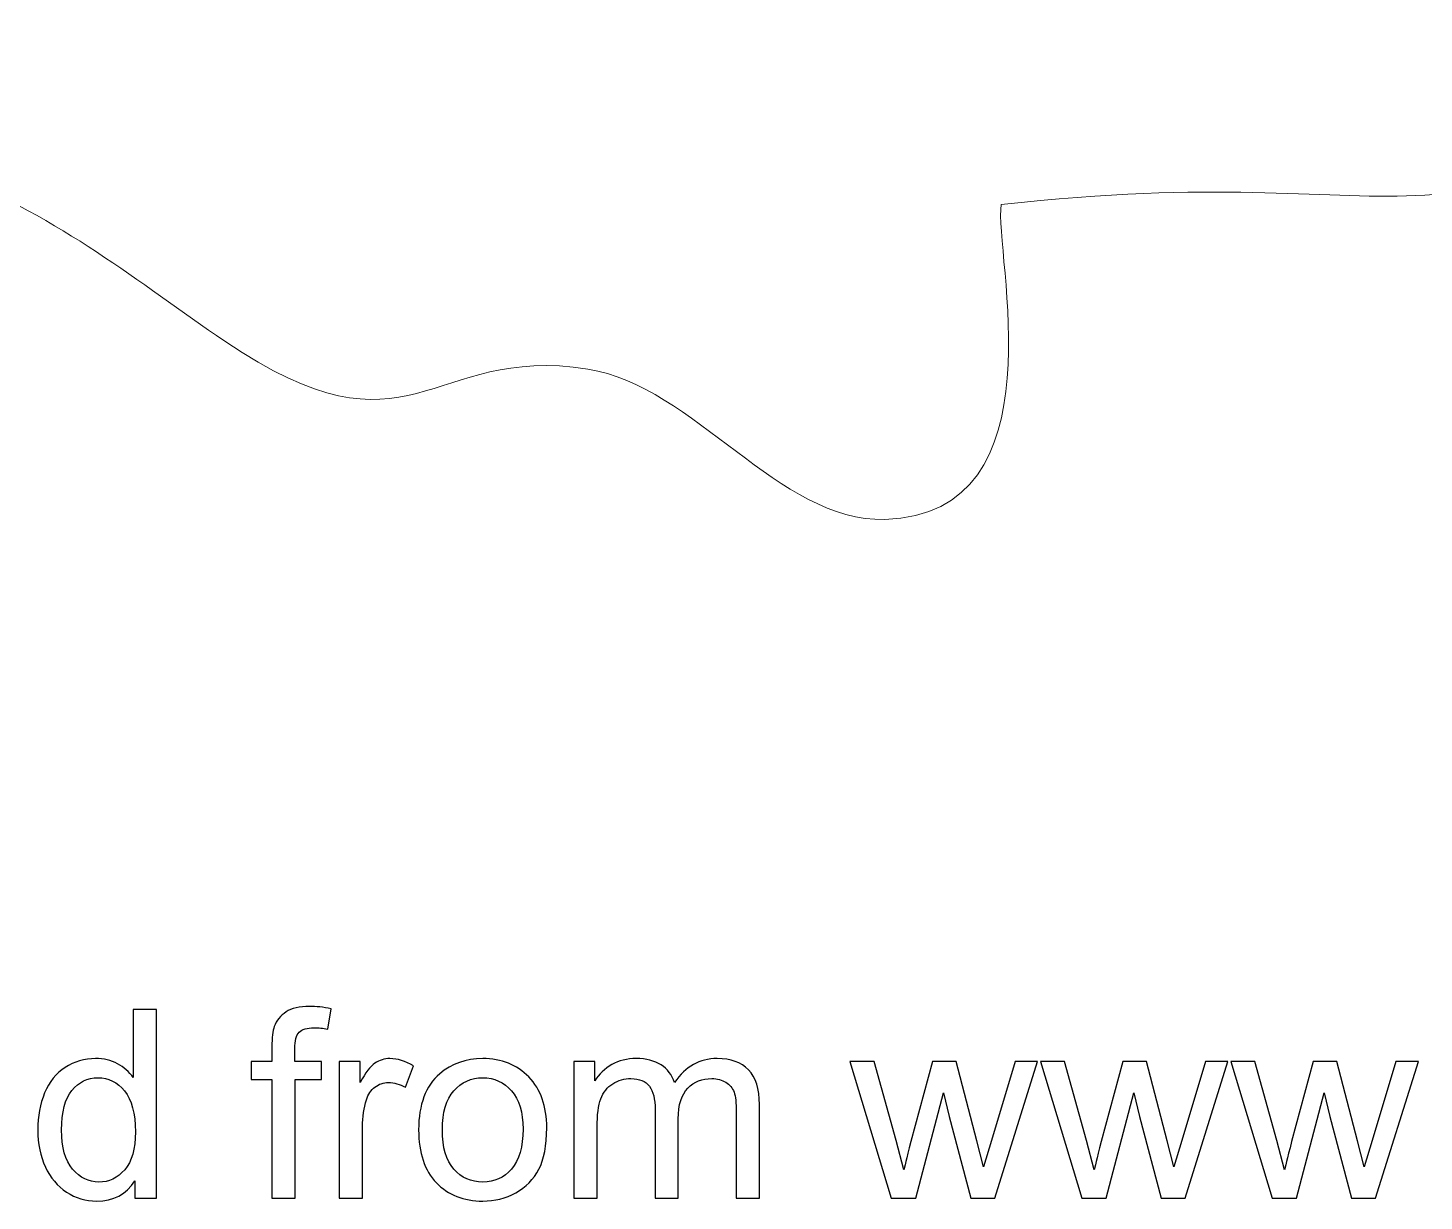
# Model space of a CAD drawing. Header units: millimetres. Extents: x -870 to 610, y 34 to 322.
# Drawn here: x -123.91 to -79.07, y 41.74 to 79.44 of the extents above; entities that cross this region are included whole.
import ezdxf

# ---------------------------------------------------------------- set-up
doc = ezdxf.new("R2010")
doc.units = ezdxf.units.MM
doc.header["$MEASUREMENT"] = 0
doc.layers.add('Layer 1', color=7, linetype='Continuous')

msp = doc.modelspace()

# ---------------------------------------------------------------- linework, layer by layer
at = {"layer": 'Layer 1', "lineweight": 18}
msp.add_open_spline([(-61.4583, 140.3243), (-62.143, 130.0218), (-67.5645, 122.997), (-67.3692, 113.5247), (-67.3692, 113.5247), (-68.2073, 117.8319), (-68.9892, 121.888), (-69.8006, 126.4278), (-69.8006, 126.4278), (-70.3018, 129.2324), (-70.4464, 131.5609), (-69.5501, 134.3017), (-69.5501, 134.3017), (-66.2616, 144.359), (-67.2655, 140.6717), (-71.7917, 144.1146), (-71.7917, 144.1146), (-77.2199, 148.2432), (-74.4601, 153.2347), (-74.0614, 159.0283), (-74.0614, 159.0283), (-73.6944, 164.3653), (-76.9117, 171.2789), (-77.229, 180.9115), (-77.229, 180.9115), (-77.6488, 193.6667), (-74.965, 197.454), (-73.2, 207.4215), (-73.2, 207.4215), (-73.0204, 208.4352), (-72.9897, 209.2928), (-72.8416, 210.0051), (-72.8416, 210.0051), (-72.8416, 210.0051), (-72.8416, 210.0053), (-72.8416, 210.0053), (-72.8416, 210.0053), (-72.8416, 210.0053), (-72.153, 220.0835), (-72.153, 220.0835), (-72.153, 220.0835), (-72.153, 220.0835), (-73.9793, 229.7712), (-73.9793, 229.7712), (-73.9793, 229.7712), (-73.9793, 229.7712), (-77.3443, 243.3522), (-77.3443, 243.3522), (-77.3443, 243.3522), (-77.3443, 243.3522), (-78.8558, 249.0034), (-78.8558, 249.0034), (-78.8558, 249.0034), (-78.8558, 249.0034), (-82.1654, 260.8102), (-82.1654, 260.8102), (-82.1654, 260.8102), (-82.1654, 260.8102), (-85.4457, 270.5513), (-85.4457, 270.5513), (-85.4457, 270.5513), (-85.4457, 270.5513), (-86.582, 274.0215), (-86.582, 274.0215), (-86.582, 274.0215), (-86.582, 274.0215), (-89.5018, 282.2442), (-89.5018, 282.2442), (-89.5018, 282.2442), (-89.5377, 282.2444), (-89.5733, 282.245), (-89.6085, 282.2459), (-89.6085, 282.2459), (-89.6085, 282.2459), (-90.1014, 283.9327), (-90.1014, 283.9327), (-90.1014, 283.9327), (-90.1014, 283.9327), (-93.7294, 292.6255), (-93.7294, 292.6255), (-93.7294, 292.6255), (-93.7294, 292.6255), (-96.8231, 299.4259), (-96.8231, 299.4259), (-96.8231, 299.4259), (-96.8231, 299.4259), (-102.3673, 308.6872), (-102.3673, 308.6872), (-102.3673, 308.6872), (-107.5366, 314.8667), (-102.4277, 318.1924), (-114.7419, 317.5729), (-114.7419, 317.5729), (-119.1629, 317.3505), (-123.3097, 316.8835), (-127.0643, 315.6869), (-127.0643, 315.6869), (-135.6741, 312.9428), (-139.169, 309.5699), (-143.714, 304.1025), (-143.714, 304.1025), (-147.9106, 299.0542), (-151.6037, 292.6966), (-153.9396, 285.7551), (-153.9396, 285.7551), (-155.2429, 281.8825), (-155.2458, 277.6894), (-155.5474, 273.3557), (-155.5474, 273.3557), (-155.5474, 273.3557), (-159.1261, 248.5431), (-159.1261, 248.5431), (-159.1261, 248.5431), (-159.9011, 244.1717), (-161.2298, 241.0493), (-162.127, 237.17), (-162.127, 237.17), (-163.4406, 231.4902), (-158.5768, 231.6859), (-160.8392, 225.9524), (-160.8392, 225.9524), (-162.6588, 221.3413), (-163.8048, 220.8725), (-162.3938, 214.8218), (-162.3938, 214.8218), (-160.088, 204.933), (-157.4682, 204.3198), (-161.6944, 191.1467), (-161.6944, 191.1467), (-164.5792, 182.1541), (-172.2431, 153.6577), (-170.199, 143.7667), (-170.199, 143.7667), (-169.0241, 138.0817), (-166.6332, 138.8823), (-164.3264, 135.5622), (-164.3264, 135.5622), (-160.5499, 130.1265), (-167.6326, 121.0831), (-160.3235, 112.0447), (-160.3235, 112.0447), (-157.7285, 108.8358), (-156.5433, 107.6488), (-155.2152, 102.742), (-155.2152, 102.742), (-150.9445, 86.9606), (-149.3764, 87.8537), (-136.1429, 79.4165), (-136.1429, 79.4165), (-132.4956, 77.0914), (-130.8418, 76.4356), (-126.3965, 74.716), (-126.3965, 74.716), (-122.8155, 73.3306), (-120.4173, 71.2866), (-117.5871, 69.3721), (-117.5871, 69.3721), (-111.5416, 65.283), (-111.0962, 69.2922), (-105.9227, 68.4773), (-105.9227, 68.4773), (-102.5119, 67.9403), (-99.7975, 63.5548), (-96.3893, 63.6483), (-96.3893, 63.6483), (-90.6464, 63.8064), (-92.8878, 72.2257), (-92.6495, 73.7663), (-92.6495, 73.7663), (-78.6971, 75.3249), (-79.9601, 71.2585), (-66.0643, 78.9154), (-66.0643, 78.9154), (-62.1544, 78.4079), (-59.9438, 79.412), (-55.2989, 77.9645), (-55.2989, 77.9645), (-47.2473, 75.4553), (-48.5106, 66.3716), (-41.3608, 68.4052), (-41.3608, 68.4052), (-37.558, 69.4869), (-36.1554, 79.7507), (-26.4586, 88.8055), (-26.4586, 88.8055), (-22.4184, 92.5785), (-19.5459, 97.2582), (-15.5246, 101.1581), (-15.5246, 101.1581), (-10.9385, 105.6058), (-7.1875, 106.2869), (-4.1575, 113.4286), (-4.1575, 113.4286), (-2.8532, 116.5026), (-1.7907, 118.6093), (-0.1652, 121.4457), (-0.1652, 121.4457), (1.5442, 124.4288), (2.7689, 125.9482), (4.2257, 128.7177), (4.2257, 128.7177), (10.012, 139.7196), (13.0394, 153.096), (9.3745, 166.6686), (9.3745, 166.6686), (7.6881, 172.9146), (5.5127, 178.6499), (4.4439, 185.3142), (4.4439, 185.3142), (1.3919, 204.3396), (5.6807, 232.4546), (6.4408, 252.1994), (6.4408, 252.1994), (6.7266, 259.6258), (7.44, 266.7783), (7.9696, 274.0591), (7.9696, 274.0591), (8.6266, 283.0962), (10.2006, 288.0336), (4.4628, 293.3622), (4.4628, 293.3622), (2.655, 294.9838), (-6.8065, 302.4276), (-8.5356, 303.0349), (-8.5356, 303.0349), (-9.5815, 303.4021), (-11.9697, 303.851), (-13.297, 304.22), (-13.297, 304.22), (-14.602, 300.5599), (-18.1528, 290.3489), (-18.0876, 287.0578), (-18.0876, 287.0578), (-18.035, 284.3907), (-18.3813, 280.4444), (-18.4591, 277.6022), (-18.4591, 277.6022), (-18.8544, 263.1876), (-19.2465, 258.2553), (-24.2889, 244.5826), (-24.2889, 244.5826), (-26.0731, 239.7442), (-27.6464, 236.9771), (-28.9607, 231.6226), (-28.9607, 231.6226), (-29.8251, 228.1012), (-31.5991, 223.8457), (-32.6734, 220.0285), (-32.6734, 220.0285), (-33.3292, 217.6975), (-35.9242, 213.5876), (-37.1377, 211.1454), (-37.1377, 211.1454), (-39.1171, 207.162), (-43.8097, 200.4853), (-44.8028, 196.981), (-44.8028, 196.981), (-44.7391, 196.9085), (-52.9458, 176.4169), (-53.4554, 174.9798), (-53.4554, 174.9798), (-57.4859, 163.6133), (-60.5171, 152.3919), (-61.4583, 140.3243)], degree=3, knots=[0, 0, 0, 0, 0.0149254, 0.0149254, 0.0149254, 0.0149254, 0.0298507, 0.0298507, 0.0298507, 0.0298507, 0.0447761, 0.0447761, 0.0447761, 0.0447761, 0.0597015, 0.0597015, 0.0597015, 0.0597015, 0.0746269, 0.0746269, 0.0746269, 0.0746269, 0.0895522, 0.0895522, 0.0895522, 0.0895522, 0.1044776, 0.1044776, 0.1044776, 0.1044776, 0.119403, 0.119403, 0.119403, 0.119403, 0.1343284, 0.1343284, 0.1343284, 0.1343284, 0.1492537, 0.1492537, 0.1492537, 0.1492537, 0.1641791, 0.1641791, 0.1641791, 0.1641791, 0.1791045, 0.1791045, 0.1791045, 0.1791045, 0.1940299, 0.1940299, 0.1940299, 0.1940299, 0.2089552, 0.2089552, 0.2089552, 0.2089552, 0.2238806, 0.2238806, 0.2238806, 0.2238806, 0.238806, 0.238806, 0.238806, 0.238806, 0.2537313, 0.2537313, 0.2537313, 0.2537313, 0.2686567, 0.2686567, 0.2686567, 0.2686567, 0.2835821, 0.2835821, 0.2835821, 0.2835821, 0.2985075, 0.2985075, 0.2985075, 0.2985075, 0.3134328, 0.3134328, 0.3134328, 0.3134328, 0.3283582, 0.3283582, 0.3283582, 0.3283582, 0.3432836, 0.3432836, 0.3432836, 0.3432836, 0.358209, 0.358209, 0.358209, 0.358209, 0.3731343, 0.3731343, 0.3731343, 0.3731343, 0.3880597, 0.3880597, 0.3880597, 0.3880597, 0.4029851, 0.4029851, 0.4029851, 0.4029851, 0.4179104, 0.4179104, 0.4179104, 0.4179104, 0.4328358, 0.4328358, 0.4328358, 0.4328358, 0.4477612, 0.4477612, 0.4477612, 0.4477612, 0.4626866, 0.4626866, 0.4626866, 0.4626866, 0.4776119, 0.4776119, 0.4776119, 0.4776119, 0.4925373, 0.4925373, 0.4925373, 0.4925373, 0.5074627, 0.5074627, 0.5074627, 0.5074627, 0.5223881, 0.5223881, 0.5223881, 0.5223881, 0.5373134, 0.5373134, 0.5373134, 0.5373134, 0.5522388, 0.5522388, 0.5522388, 0.5522388, 0.5671642, 0.5671642, 0.5671642, 0.5671642, 0.5820896, 0.5820896, 0.5820896, 0.5820896, 0.5970149, 0.5970149, 0.5970149, 0.5970149, 0.6119403, 0.6119403, 0.6119403, 0.6119403, 0.6268657, 0.6268657, 0.6268657, 0.6268657, 0.641791, 0.641791, 0.641791, 0.641791, 0.6567164, 0.6567164, 0.6567164, 0.6567164, 0.6716418, 0.6716418, 0.6716418, 0.6716418, 0.6865672, 0.6865672, 0.6865672, 0.6865672, 0.7014925, 0.7014925, 0.7014925, 0.7014925, 0.7164179, 0.7164179, 0.7164179, 0.7164179, 0.7313433, 0.7313433, 0.7313433, 0.7313433, 0.7462687, 0.7462687, 0.7462687, 0.7462687, 0.761194, 0.761194, 0.761194, 0.761194, 0.7761194, 0.7761194, 0.7761194, 0.7761194, 0.7910448, 0.7910448, 0.7910448, 0.7910448, 0.8059701, 0.8059701, 0.8059701, 0.8059701, 0.8208955, 0.8208955, 0.8208955, 0.8208955, 0.8358209, 0.8358209, 0.8358209, 0.8358209, 0.8507463, 0.8507463, 0.8507463, 0.8507463, 0.8656716, 0.8656716, 0.8656716, 0.8656716, 0.880597, 0.880597, 0.880597, 0.880597, 0.8955224, 0.8955224, 0.8955224, 0.8955224, 0.9104478, 0.9104478, 0.9104478, 0.9104478, 0.9253731, 0.9253731, 0.9253731, 0.9253731, 0.9402985, 0.9402985, 0.9402985, 0.9402985, 0.9552239, 0.9552239, 0.9552239, 0.9552239, 0.9701493, 0.9701493, 0.9701493, 0.9701493, 1, 1, 1, 1], dxfattribs=at)
at = {"layer": 'Layer 1', "color": 7}
for points, knots in [([(-116.0768, 41.8337), (-116.0768, 41.8337), (-116.0768, 45.6522), (-116.0768, 45.6522), (-116.0768, 45.6522), (-116.0768, 45.6522), (-116.7372, 45.6522), (-116.7372, 45.6522), (-116.7372, 45.6522), (-116.7372, 45.6522), (-116.7372, 46.2279), (-116.7372, 46.2279), (-116.7372, 46.2279), (-116.7372, 46.2279), (-116.0768, 46.2279), (-116.0768, 46.2279), (-116.0768, 46.2279), (-116.0768, 46.2279), (-116.0768, 46.6936), (-116.0768, 46.6936), (-116.0768, 46.6936), (-116.0768, 46.9885), (-116.0514, 47.2072), (-115.9992, 47.3498), (-115.9992, 47.3498), (-115.9272, 47.5417), (-115.803, 47.6983), (-115.6224, 47.8182), (-115.6224, 47.8182), (-115.4432, 47.9382), (-115.1906, 47.9975), (-114.8661, 47.9975), (-114.8661, 47.9975), (-114.6558, 47.9975), (-114.4244, 47.9721), (-114.1704, 47.9227), (-114.1704, 47.9227), (-114.1704, 47.9227), (-114.2819, 47.2707), (-114.2819, 47.2707), (-114.2819, 47.2707), (-114.4371, 47.2975), (-114.5824, 47.3117), (-114.7207, 47.3117), (-114.7207, 47.3117), (-114.9465, 47.3117), (-115.1059, 47.2637), (-115.2005, 47.1677), (-115.2005, 47.1677), (-115.2936, 47.0718), (-115.3402, 46.8926), (-115.3402, 46.6301), (-115.3402, 46.6301), (-115.3402, 46.6301), (-115.3402, 46.2279), (-115.3402, 46.2279), (-115.3402, 46.2279), (-115.3402, 46.2279), (-114.4851, 46.2279), (-114.4851, 46.2279), (-114.4851, 46.2279), (-114.4851, 46.2279), (-114.4851, 45.6522), (-114.4851, 45.6522), (-114.4851, 45.6522), (-114.4851, 45.6522), (-115.3317, 45.6522), (-115.3317, 45.6522), (-115.3317, 45.6522), (-115.3317, 45.6522), (-115.3317, 41.8337), (-115.3317, 41.8337), (-115.3317, 41.8337), (-115.3317, 41.8337), (-116.0768, 41.8337), (-116.0768, 41.8337)], [0, 0, 0, 0, 0.05, 0.05, 0.05, 0.05, 0.1, 0.1, 0.1, 0.1, 0.15, 0.15, 0.15, 0.15, 0.2, 0.2, 0.2, 0.2, 0.25, 0.25, 0.25, 0.25, 0.3, 0.3, 0.3, 0.3, 0.35, 0.35, 0.35, 0.35, 0.4, 0.4, 0.4, 0.4, 0.45, 0.45, 0.45, 0.45, 0.5, 0.5, 0.5, 0.5, 0.55, 0.55, 0.55, 0.55, 0.6, 0.6, 0.6, 0.6, 0.65, 0.65, 0.65, 0.65, 0.7, 0.7, 0.7, 0.7, 0.75, 0.75, 0.75, 0.75, 0.8, 0.8, 0.8, 0.8, 0.85, 0.85, 0.85, 0.85, 0.9, 0.9, 0.9, 0.9, 1, 1, 1, 1]), ([(-120.4795, 41.8337), (-120.4795, 41.8337), (-120.4795, 42.3911), (-120.4795, 42.3911), (-120.4795, 42.3911), (-120.7574, 41.9579), (-121.1667, 41.7406), (-121.7071, 41.7406), (-121.7071, 41.7406), (-122.0571, 41.7406), (-122.3788, 41.8365), (-122.6709, 42.0298), (-122.6709, 42.0298), (-122.9644, 42.2218), (-123.1916, 42.4913), (-123.3539, 42.8356), (-123.3539, 42.8356), (-123.5148, 43.1813), (-123.5952, 43.5778), (-123.5952, 44.0266), (-123.5952, 44.0266), (-123.5952, 44.464), (-123.5218, 44.8605), (-123.3765, 45.2176), (-123.3765, 45.2176), (-123.2297, 45.5732), (-123.011, 45.8469), (-122.7189, 46.036), (-122.7189, 46.036), (-122.4282, 46.2265), (-122.1008, 46.3211), (-121.741, 46.3211), (-121.741, 46.3211), (-121.4757, 46.3211), (-121.24, 46.2646), (-121.034, 46.1531), (-121.034, 46.1531), (-120.828, 46.0416), (-120.6601, 45.8949), (-120.5303, 45.7157), (-120.5303, 45.7157), (-120.5303, 45.7157), (-120.5303, 47.8959), (-120.5303, 47.8959), (-120.5303, 47.8959), (-120.5303, 47.8959), (-119.7852, 47.8959), (-119.7852, 47.8959), (-119.7852, 47.8959), (-119.7852, 47.8959), (-119.7852, 41.8337), (-119.7852, 41.8337), (-119.7852, 41.8337), (-119.7852, 41.8337), (-120.4795, 41.8337), (-120.4795, 41.8337)], [0, 0, 0, 0, 0.0666667, 0.0666667, 0.0666667, 0.0666667, 0.1333333, 0.1333333, 0.1333333, 0.1333333, 0.2, 0.2, 0.2, 0.2, 0.2666667, 0.2666667, 0.2666667, 0.2666667, 0.3333333, 0.3333333, 0.3333333, 0.3333333, 0.4, 0.4, 0.4, 0.4, 0.4666667, 0.4666667, 0.4666667, 0.4666667, 0.5333333, 0.5333333, 0.5333333, 0.5333333, 0.6, 0.6, 0.6, 0.6, 0.6666667, 0.6666667, 0.6666667, 0.6666667, 0.7333333, 0.7333333, 0.7333333, 0.7333333, 0.8, 0.8, 0.8, 0.8, 0.8666667, 0.8666667, 0.8666667, 0.8666667, 1, 1, 1, 1]), ([(-113.9108, 41.8337), (-113.9108, 41.8337), (-113.9108, 46.2279), (-113.9108, 46.2279), (-113.9108, 46.2279), (-113.9108, 46.2279), (-113.2419, 46.2279), (-113.2419, 46.2279), (-113.2419, 46.2279), (-113.2419, 46.2279), (-113.2419, 45.5548), (-113.2419, 45.5548), (-113.2419, 45.5548), (-113.0712, 45.8667), (-112.9131, 46.0727), (-112.7678, 46.1715), (-112.7678, 46.1715), (-112.6224, 46.2717), (-112.463, 46.3211), (-112.2894, 46.3211), (-112.2894, 46.3211), (-112.0382, 46.3211), (-111.7828, 46.242), (-111.5232, 46.0854), (-111.5232, 46.0854), (-111.5232, 46.0854), (-111.7884, 45.3982), (-111.7884, 45.3982), (-111.7884, 45.3982), (-111.9691, 45.4998), (-112.1497, 45.5506), (-112.3303, 45.5506), (-112.3303, 45.5506), (-112.4926, 45.5506), (-112.6379, 45.5012), (-112.7663, 45.4038), (-112.7663, 45.4038), (-112.8948, 45.3065), (-112.9865, 45.171), (-113.0415, 44.9974), (-113.0415, 44.9974), (-113.1248, 44.7335), (-113.1657, 44.4443), (-113.1657, 44.1296), (-113.1657, 44.1296), (-113.1657, 44.1296), (-113.1657, 41.8337), (-113.1657, 41.8337), (-113.1657, 41.8337), (-113.1657, 41.8337), (-113.9108, 41.8337), (-113.9108, 41.8337)], [0, 0, 0, 0, 0.0714286, 0.0714286, 0.0714286, 0.0714286, 0.1428571, 0.1428571, 0.1428571, 0.1428571, 0.2142857, 0.2142857, 0.2142857, 0.2142857, 0.2857143, 0.2857143, 0.2857143, 0.2857143, 0.3571429, 0.3571429, 0.3571429, 0.3571429, 0.4285714, 0.4285714, 0.4285714, 0.4285714, 0.5, 0.5, 0.5, 0.5, 0.5714286, 0.5714286, 0.5714286, 0.5714286, 0.6428571, 0.6428571, 0.6428571, 0.6428571, 0.7142857, 0.7142857, 0.7142857, 0.7142857, 0.7857143, 0.7857143, 0.7857143, 0.7857143, 0.8571429, 0.8571429, 0.8571429, 0.8571429, 1, 1, 1, 1]), ([(-111.3623, 44.0308), (-111.3623, 44.8422), (-111.1365, 45.4433), (-110.6836, 45.8342), (-110.6836, 45.8342), (-110.3068, 46.1588), (-109.8453, 46.3211), (-109.3021, 46.3211), (-109.3021, 46.3211), (-108.6995, 46.3211), (-108.2056, 46.1235), (-107.8218, 45.7284), (-107.8218, 45.7284), (-107.4394, 45.3347), (-107.2475, 44.7886), (-107.2475, 44.0929), (-107.2475, 44.0929), (-107.2475, 43.5285), (-107.3321, 43.0854), (-107.5015, 42.7622), (-107.5015, 42.7622), (-107.6708, 42.4391), (-107.9178, 42.1879), (-108.2423, 42.0087), (-108.2423, 42.0087), (-108.5655, 41.8295), (-108.9197, 41.7406), (-109.3021, 41.7406), (-109.3021, 41.7406), (-109.9173, 41.7406), (-110.414, 41.9367), (-110.7936, 42.3304), (-110.7936, 42.3304), (-111.1732, 42.7241), (-111.3623, 43.2914), (-111.3623, 44.0308)], [0, 0, 0, 0, 0.1, 0.1, 0.1, 0.1, 0.2, 0.2, 0.2, 0.2, 0.3, 0.3, 0.3, 0.3, 0.4, 0.4, 0.4, 0.4, 0.5, 0.5, 0.5, 0.5, 0.6, 0.6, 0.6, 0.6, 0.7, 0.7, 0.7, 0.7, 0.8, 0.8, 0.8, 0.8, 1, 1, 1, 1]), ([(-106.374, 41.8337), (-106.374, 41.8337), (-106.374, 46.2279), (-106.374, 46.2279), (-106.374, 46.2279), (-106.374, 46.2279), (-105.7051, 46.2279), (-105.7051, 46.2279), (-105.7051, 46.2279), (-105.7051, 46.2279), (-105.7051, 45.607), (-105.7051, 45.607), (-105.7051, 45.607), (-105.5683, 45.8215), (-105.3848, 45.9951), (-105.1562, 46.1249), (-105.1562, 46.1249), (-104.9276, 46.2561), (-104.668, 46.3211), (-104.3759, 46.3211), (-104.3759, 46.3211), (-104.0513, 46.3211), (-103.7846, 46.2533), (-103.5772, 46.1193), (-103.5772, 46.1193), (-103.3697, 45.9838), (-103.223, 45.7961), (-103.1383, 45.5534), (-103.1383, 45.5534), (-102.7884, 46.0656), (-102.3354, 46.3211), (-101.7766, 46.3211), (-101.7766, 46.3211), (-101.3391, 46.3211), (-101.0019, 46.2011), (-100.7676, 45.9598), (-100.7676, 45.9598), (-100.532, 45.7185), (-100.4134, 45.3474), (-100.4134, 44.8464), (-100.4134, 44.8464), (-100.4134, 44.8464), (-100.4134, 41.8337), (-100.4134, 41.8337), (-100.4134, 41.8337), (-100.4134, 41.8337), (-101.1585, 41.8337), (-101.1585, 41.8337), (-101.1585, 41.8337), (-101.1585, 41.8337), (-101.1585, 44.5995), (-101.1585, 44.5995), (-101.1585, 44.5995), (-101.1585, 44.8958), (-101.1839, 45.1103), (-101.2319, 45.2415), (-101.2319, 45.2415), (-101.2799, 45.3728), (-101.3674, 45.4772), (-101.4958, 45.5576), (-101.4958, 45.5576), (-101.6228, 45.6381), (-101.7723, 45.6776), (-101.9431, 45.6776), (-101.9431, 45.6776), (-102.2535, 45.6776), (-102.5104, 45.5746), (-102.715, 45.37), (-102.715, 45.37), (-102.9196, 45.1639), (-103.0212, 44.8351), (-103.0212, 44.3836), (-103.0212, 44.3836), (-103.0212, 44.3836), (-103.0212, 41.8337), (-103.0212, 41.8337), (-103.0212, 41.8337), (-103.0212, 41.8337), (-103.7663, 41.8337), (-103.7663, 41.8337), (-103.7663, 41.8337), (-103.7663, 41.8337), (-103.7663, 44.6856), (-103.7663, 44.6856), (-103.7663, 44.6856), (-103.7663, 45.0158), (-103.8269, 45.2641), (-103.9483, 45.4292), (-103.9483, 45.4292), (-104.0696, 45.5943), (-104.2686, 45.6776), (-104.5438, 45.6776), (-104.5438, 45.6776), (-104.7526, 45.6776), (-104.9459, 45.6225), (-105.1237, 45.5125), (-105.1237, 45.5125), (-105.3015, 45.4024), (-105.43, 45.2415), (-105.5104, 45.0285), (-105.5104, 45.0285), (-105.5894, 44.8168), (-105.6289, 44.5106), (-105.6289, 44.1112), (-105.6289, 44.1112), (-105.6289, 44.1112), (-105.6289, 41.8337), (-105.6289, 41.8337), (-105.6289, 41.8337), (-105.6289, 41.8337), (-106.374, 41.8337), (-106.374, 41.8337)], [0, 0, 0, 0, 0.0344828, 0.0344828, 0.0344828, 0.0344828, 0.0689655, 0.0689655, 0.0689655, 0.0689655, 0.1034483, 0.1034483, 0.1034483, 0.1034483, 0.137931, 0.137931, 0.137931, 0.137931, 0.1724138, 0.1724138, 0.1724138, 0.1724138, 0.2068966, 0.2068966, 0.2068966, 0.2068966, 0.2413793, 0.2413793, 0.2413793, 0.2413793, 0.2758621, 0.2758621, 0.2758621, 0.2758621, 0.3103448, 0.3103448, 0.3103448, 0.3103448, 0.3448276, 0.3448276, 0.3448276, 0.3448276, 0.3793103, 0.3793103, 0.3793103, 0.3793103, 0.4137931, 0.4137931, 0.4137931, 0.4137931, 0.4482759, 0.4482759, 0.4482759, 0.4482759, 0.4827586, 0.4827586, 0.4827586, 0.4827586, 0.5172414, 0.5172414, 0.5172414, 0.5172414, 0.5517241, 0.5517241, 0.5517241, 0.5517241, 0.5862069, 0.5862069, 0.5862069, 0.5862069, 0.6206897, 0.6206897, 0.6206897, 0.6206897, 0.6551724, 0.6551724, 0.6551724, 0.6551724, 0.6896552, 0.6896552, 0.6896552, 0.6896552, 0.7241379, 0.7241379, 0.7241379, 0.7241379, 0.7586207, 0.7586207, 0.7586207, 0.7586207, 0.7931034, 0.7931034, 0.7931034, 0.7931034, 0.8275862, 0.8275862, 0.8275862, 0.8275862, 0.862069, 0.862069, 0.862069, 0.862069, 0.8965517, 0.8965517, 0.8965517, 0.8965517, 0.9310345, 0.9310345, 0.9310345, 0.9310345, 1, 1, 1, 1]), ([(-96.1787, 41.8337), (-96.1787, 41.8337), (-97.5065, 46.2279), (-97.5065, 46.2279), (-97.5065, 46.2279), (-97.5065, 46.2279), (-96.7276, 46.2279), (-96.7276, 46.2279), (-96.7276, 46.2279), (-96.7276, 46.2279), (-96.0263, 43.6921), (-96.0263, 43.6921), (-96.0263, 43.6921), (-96.0263, 43.6921), (-95.7779, 42.7481), (-95.7779, 42.7481), (-95.7779, 42.7481), (-95.768, 42.7947), (-95.6918, 43.0966), (-95.5507, 43.654), (-95.5507, 43.654), (-95.5507, 43.654), (-94.855, 46.2279), (-94.855, 46.2279), (-94.855, 46.2279), (-94.855, 46.2279), (-94.0916, 46.2279), (-94.0916, 46.2279), (-94.0916, 46.2279), (-94.0916, 46.2279), (-93.4298, 43.6766), (-93.4298, 43.6766), (-93.4298, 43.6766), (-93.4298, 43.6766), (-93.2139, 42.8398), (-93.2139, 42.8398), (-93.2139, 42.8398), (-93.2139, 42.8398), (-92.9613, 43.6879), (-92.9613, 43.6879), (-92.9613, 43.6879), (-92.9613, 43.6879), (-92.2021, 46.2279), (-92.2021, 46.2279), (-92.2021, 46.2279), (-92.2021, 46.2279), (-91.4782, 46.2279), (-91.4782, 46.2279), (-91.4782, 46.2279), (-91.4782, 46.2279), (-92.8569, 41.8337), (-92.8569, 41.8337), (-92.8569, 41.8337), (-92.8569, 41.8337), (-93.6274, 41.8337), (-93.6274, 41.8337), (-93.6274, 41.8337), (-93.6274, 41.8337), (-94.3245, 44.4626), (-94.3245, 44.4626), (-94.3245, 44.4626), (-94.3245, 44.4626), (-94.5009, 45.2147), (-94.5009, 45.2147), (-94.5009, 45.2147), (-94.5009, 45.2147), (-95.3899, 41.8337), (-95.3899, 41.8337), (-95.3899, 41.8337), (-95.3899, 41.8337), (-96.1787, 41.8337), (-96.1787, 41.8337)], [0, 0, 0, 0, 0.0526316, 0.0526316, 0.0526316, 0.0526316, 0.1052632, 0.1052632, 0.1052632, 0.1052632, 0.1578947, 0.1578947, 0.1578947, 0.1578947, 0.2105263, 0.2105263, 0.2105263, 0.2105263, 0.2631579, 0.2631579, 0.2631579, 0.2631579, 0.3157895, 0.3157895, 0.3157895, 0.3157895, 0.3684211, 0.3684211, 0.3684211, 0.3684211, 0.4210526, 0.4210526, 0.4210526, 0.4210526, 0.4736842, 0.4736842, 0.4736842, 0.4736842, 0.5263158, 0.5263158, 0.5263158, 0.5263158, 0.5789474, 0.5789474, 0.5789474, 0.5789474, 0.6315789, 0.6315789, 0.6315789, 0.6315789, 0.6842105, 0.6842105, 0.6842105, 0.6842105, 0.7368421, 0.7368421, 0.7368421, 0.7368421, 0.7894737, 0.7894737, 0.7894737, 0.7894737, 0.8421053, 0.8421053, 0.8421053, 0.8421053, 0.8947368, 0.8947368, 0.8947368, 0.8947368, 1, 1, 1, 1]), ([(-90.0643, 41.8337), (-90.0643, 41.8337), (-91.3921, 46.2279), (-91.3921, 46.2279), (-91.3921, 46.2279), (-91.3921, 46.2279), (-90.6132, 46.2279), (-90.6132, 46.2279), (-90.6132, 46.2279), (-90.6132, 46.2279), (-89.9119, 43.6921), (-89.9119, 43.6921), (-89.9119, 43.6921), (-89.9119, 43.6921), (-89.6635, 42.7481), (-89.6635, 42.7481), (-89.6635, 42.7481), (-89.6536, 42.7947), (-89.5774, 43.0966), (-89.4363, 43.654), (-89.4363, 43.654), (-89.4363, 43.654), (-88.7406, 46.2279), (-88.7406, 46.2279), (-88.7406, 46.2279), (-88.7406, 46.2279), (-87.9772, 46.2279), (-87.9772, 46.2279), (-87.9772, 46.2279), (-87.9772, 46.2279), (-87.3154, 43.6766), (-87.3154, 43.6766), (-87.3154, 43.6766), (-87.3154, 43.6766), (-87.0995, 42.8398), (-87.0995, 42.8398), (-87.0995, 42.8398), (-87.0995, 42.8398), (-86.8469, 43.6879), (-86.8469, 43.6879), (-86.8469, 43.6879), (-86.8469, 43.6879), (-86.0877, 46.2279), (-86.0877, 46.2279), (-86.0877, 46.2279), (-86.0877, 46.2279), (-85.3638, 46.2279), (-85.3638, 46.2279), (-85.3638, 46.2279), (-85.3638, 46.2279), (-86.7425, 41.8337), (-86.7425, 41.8337), (-86.7425, 41.8337), (-86.7425, 41.8337), (-87.513, 41.8337), (-87.513, 41.8337), (-87.513, 41.8337), (-87.513, 41.8337), (-88.2101, 44.4626), (-88.2101, 44.4626), (-88.2101, 44.4626), (-88.2101, 44.4626), (-88.3865, 45.2147), (-88.3865, 45.2147), (-88.3865, 45.2147), (-88.3865, 45.2147), (-89.2755, 41.8337), (-89.2755, 41.8337), (-89.2755, 41.8337), (-89.2755, 41.8337), (-90.0643, 41.8337), (-90.0643, 41.8337)], [0, 0, 0, 0, 0.0526316, 0.0526316, 0.0526316, 0.0526316, 0.1052632, 0.1052632, 0.1052632, 0.1052632, 0.1578947, 0.1578947, 0.1578947, 0.1578947, 0.2105263, 0.2105263, 0.2105263, 0.2105263, 0.2631579, 0.2631579, 0.2631579, 0.2631579, 0.3157895, 0.3157895, 0.3157895, 0.3157895, 0.3684211, 0.3684211, 0.3684211, 0.3684211, 0.4210526, 0.4210526, 0.4210526, 0.4210526, 0.4736842, 0.4736842, 0.4736842, 0.4736842, 0.5263158, 0.5263158, 0.5263158, 0.5263158, 0.5789474, 0.5789474, 0.5789474, 0.5789474, 0.6315789, 0.6315789, 0.6315789, 0.6315789, 0.6842105, 0.6842105, 0.6842105, 0.6842105, 0.7368421, 0.7368421, 0.7368421, 0.7368421, 0.7894737, 0.7894737, 0.7894737, 0.7894737, 0.8421053, 0.8421053, 0.8421053, 0.8421053, 0.8947368, 0.8947368, 0.8947368, 0.8947368, 1, 1, 1, 1]), ([(-83.9499, 41.8337), (-83.9499, 41.8337), (-85.2777, 46.2279), (-85.2777, 46.2279), (-85.2777, 46.2279), (-85.2777, 46.2279), (-84.4988, 46.2279), (-84.4988, 46.2279), (-84.4988, 46.2279), (-84.4988, 46.2279), (-83.7975, 43.6921), (-83.7975, 43.6921), (-83.7975, 43.6921), (-83.7975, 43.6921), (-83.5491, 42.7481), (-83.5491, 42.7481), (-83.5491, 42.7481), (-83.5392, 42.7947), (-83.463, 43.0966), (-83.3219, 43.654), (-83.3219, 43.654), (-83.3219, 43.654), (-82.6262, 46.2279), (-82.6262, 46.2279), (-82.6262, 46.2279), (-82.6262, 46.2279), (-81.8628, 46.2279), (-81.8628, 46.2279), (-81.8628, 46.2279), (-81.8628, 46.2279), (-81.201, 43.6766), (-81.201, 43.6766), (-81.201, 43.6766), (-81.201, 43.6766), (-80.9851, 42.8398), (-80.9851, 42.8398), (-80.9851, 42.8398), (-80.9851, 42.8398), (-80.7325, 43.6879), (-80.7325, 43.6879), (-80.7325, 43.6879), (-80.7325, 43.6879), (-79.9733, 46.2279), (-79.9733, 46.2279), (-79.9733, 46.2279), (-79.9733, 46.2279), (-79.2494, 46.2279), (-79.2494, 46.2279), (-79.2494, 46.2279), (-79.2494, 46.2279), (-80.6281, 41.8337), (-80.6281, 41.8337), (-80.6281, 41.8337), (-80.6281, 41.8337), (-81.3986, 41.8337), (-81.3986, 41.8337), (-81.3986, 41.8337), (-81.3986, 41.8337), (-82.0957, 44.4626), (-82.0957, 44.4626), (-82.0957, 44.4626), (-82.0957, 44.4626), (-82.2721, 45.2147), (-82.2721, 45.2147), (-82.2721, 45.2147), (-82.2721, 45.2147), (-83.1611, 41.8337), (-83.1611, 41.8337), (-83.1611, 41.8337), (-83.1611, 41.8337), (-83.9499, 41.8337), (-83.9499, 41.8337)], [0, 0, 0, 0, 0.0526316, 0.0526316, 0.0526316, 0.0526316, 0.1052632, 0.1052632, 0.1052632, 0.1052632, 0.1578947, 0.1578947, 0.1578947, 0.1578947, 0.2105263, 0.2105263, 0.2105263, 0.2105263, 0.2631579, 0.2631579, 0.2631579, 0.2631579, 0.3157895, 0.3157895, 0.3157895, 0.3157895, 0.3684211, 0.3684211, 0.3684211, 0.3684211, 0.4210526, 0.4210526, 0.4210526, 0.4210526, 0.4736842, 0.4736842, 0.4736842, 0.4736842, 0.5263158, 0.5263158, 0.5263158, 0.5263158, 0.5789474, 0.5789474, 0.5789474, 0.5789474, 0.6315789, 0.6315789, 0.6315789, 0.6315789, 0.6842105, 0.6842105, 0.6842105, 0.6842105, 0.7368421, 0.7368421, 0.7368421, 0.7368421, 0.7894737, 0.7894737, 0.7894737, 0.7894737, 0.8421053, 0.8421053, 0.8421053, 0.8421053, 0.8947368, 0.8947368, 0.8947368, 0.8947368, 1, 1, 1, 1]), ([(-122.8332, 44.0252), (-122.8332, 43.4635), (-122.7147, 43.0444), (-122.4762, 42.7664), (-122.4762, 42.7664), (-122.2391, 42.4885), (-121.9583, 42.3502), (-121.6352, 42.3502), (-121.6352, 42.3502), (-121.3092, 42.3502), (-121.0326, 42.4828), (-120.804, 42.7481), (-120.804, 42.7481), (-120.5768, 43.0134), (-120.4625, 43.4184), (-120.4625, 43.9631), (-120.4625, 43.9631), (-120.4625, 44.5614), (-120.5782, 45.0017), (-120.8111, 45.2825), (-120.8111, 45.2825), (-121.0425, 45.5633), (-121.3289, 45.703), (-121.669, 45.703), (-121.669, 45.703), (-122.0006, 45.703), (-122.2772, 45.5689), (-122.5002, 45.2994), (-122.5002, 45.2994), (-122.7217, 45.0299), (-122.8332, 44.6051), (-122.8332, 44.0252)], [0, 0, 0, 0, 0.1111111, 0.1111111, 0.1111111, 0.1111111, 0.2222222, 0.2222222, 0.2222222, 0.2222222, 0.3333333, 0.3333333, 0.3333333, 0.3333333, 0.4444444, 0.4444444, 0.4444444, 0.4444444, 0.5555556, 0.5555556, 0.5555556, 0.5555556, 0.6666667, 0.6666667, 0.6666667, 0.6666667, 0.7777778, 0.7777778, 0.7777778, 0.7777778, 1, 1, 1, 1]), ([(-110.6003, 44.0294), (-110.6003, 43.4678), (-110.4775, 43.0473), (-110.232, 42.7693), (-110.232, 42.7693), (-109.985, 42.4899), (-109.676, 42.3502), (-109.3021, 42.3502), (-109.3021, 42.3502), (-108.9324, 42.3502), (-108.6247, 42.4899), (-108.3778, 42.7707), (-108.3778, 42.7707), (-108.1323, 43.0515), (-108.0095, 43.4791), (-108.0095, 44.0534), (-108.0095, 44.0534), (-108.0095, 44.5953), (-108.1337, 45.0059), (-108.3806, 45.2839), (-108.3806, 45.2839), (-108.6276, 45.5633), (-108.9352, 45.703), (-109.3021, 45.703), (-109.3021, 45.703), (-109.676, 45.703), (-109.985, 45.5647), (-110.232, 45.2867), (-110.232, 45.2867), (-110.4775, 45.0087), (-110.6003, 44.5896), (-110.6003, 44.0294)], [0, 0, 0, 0, 0.1111111, 0.1111111, 0.1111111, 0.1111111, 0.2222222, 0.2222222, 0.2222222, 0.2222222, 0.3333333, 0.3333333, 0.3333333, 0.3333333, 0.4444444, 0.4444444, 0.4444444, 0.4444444, 0.5555556, 0.5555556, 0.5555556, 0.5555556, 0.6666667, 0.6666667, 0.6666667, 0.6666667, 0.7777778, 0.7777778, 0.7777778, 0.7777778, 1, 1, 1, 1])]:
    msp.add_open_spline(points, degree=3, knots=knots, dxfattribs=at)

doc.saveas('drawing.dxf')
